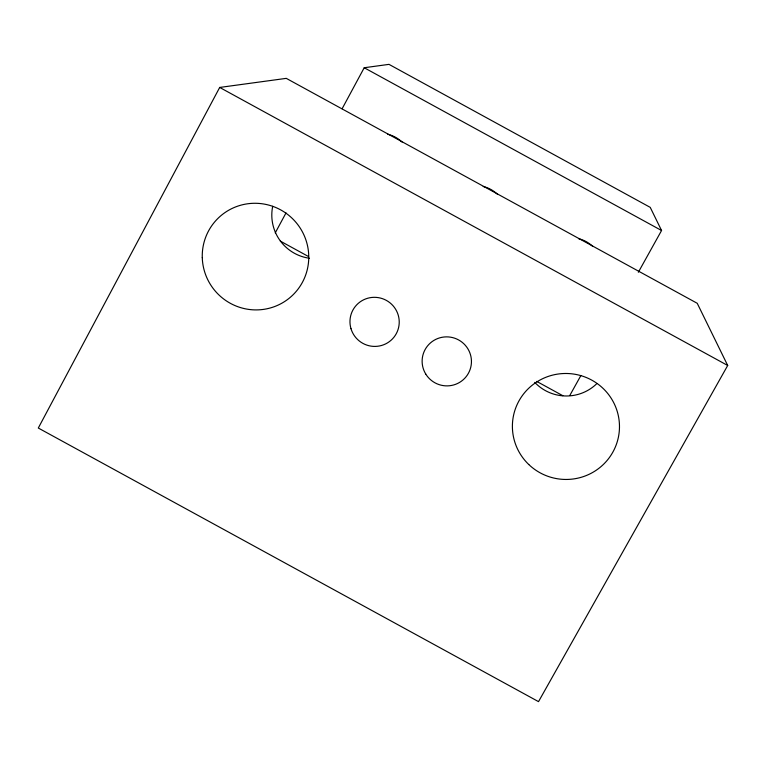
<?xml version="1.0" encoding="UTF-8"?>
<svg xmlns="http://www.w3.org/2000/svg" width="766" height="766" viewBox="0 0 766 766"><rect width="100%" height="100%" fill="white"/><g stroke="black" fill="none" stroke-linecap="round" stroke-linejoin="round"><path stroke-width="1.15" d="M219.698 87.439L38.3 428.031L538.517 701.637L727.7 365.478L697.232 303.298L286.273 78.362L219.698 87.439L727.7 365.478M275.253 232.883L286.015 212.9M342.115 108.762L364.214 67.743L388.984 64.363L650.229 207.366L661.565 230.509L638.337 272.265M569.818 395.438L580.848 375.608M364.214 67.743L661.565 230.509M280.308 241.099L308.564 256.562M536.679 381.391L562.838 395.706M387.788 134.251A31.425 31.262 58.1 0 1 402.054 142.064M483.193 186.473A31.377 31.301 27.5 0 1 497.46 194.277M578.589 238.686A31.416 31.262 -2.1 0 1 592.855 246.489M309.454 258.247A43.375 43.03 50.9 0 1 272.706 206.284M596.8 383.642A43.365 43.02 4.9 0 1 534.754 382.387M202.272 257.625A53.572 52.998 48.3 0 0 283.487 302.254A53.572 52.998 48.3 0 0 280.749 209.922A53.572 52.998 48.3 0 0 202.272 257.625M528.779 464.522A53.553 52.978 7.4 0 0 617.903 439.378A53.553 52.978 7.4 0 0 551.118 375.512A53.553 52.978 7.4 0 0 528.779 464.522M350.981 328.671A24.694 24.483 33.3 0 0 392.47 338.898A24.694 24.483 33.3 0 0 380.338 298.041A24.694 24.483 33.3 0 0 350.981 328.671M425.733 374.019A24.694 24.483 21.9 0 0 468.438 373.243A24.694 24.483 21.9 0 0 446.205 336.868A24.694 24.483 21.9 0 0 425.733 374.019"/></g></svg>
